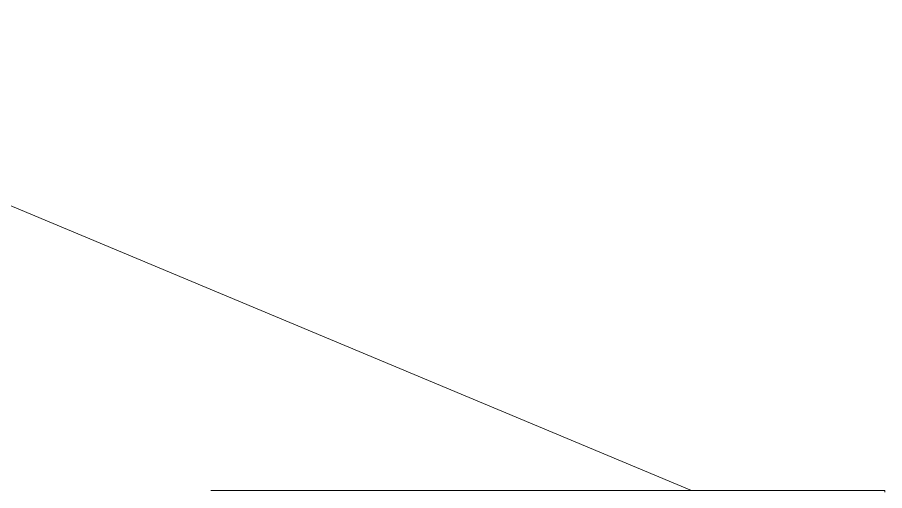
# Model space of a CAD drawing. Header units: inches. Extents: x -4093 to -1777, y 9773 to 12264.
# Drawn here: x -3081.1 to -2957.6, y 11775.2 to 11842.7 of the extents above; entities that cross this region are included whole.
import ezdxf

# ---------------------------------------------------------------- set-up
doc = ezdxf.new("R2010")
doc.units = ezdxf.units.IN
doc.header["$MEASUREMENT"] = 0
for name, color, linetype, lineweight in [('0-1', 7, 'Continuous', 5), ('0-3', 8, 'Continuous', 9), ('A-FLOR', 192, 'Continuous', 18), ('A-FLOR-1', 7, 'Continuous', 9), ('A-FLOR-2', 192, 'Continuous', 9)]:
    doc.layers.add(name, color=color, linetype=linetype, lineweight=lineweight)

# ---------------------------------------------------------------- blocks, each defined once
blk = doc.blocks.new('Floors 1 - Floors 1-1684033-BACKGROUND - BASEMENT')
at = {"layer": 'A-FLOR-1'}
blk.add_line((-3053.55, 11775.19), (-3017.11, 11775.19), dxfattribs=at)
blk = doc.blocks.new('CTR - 1st Phase - Structure_rvt-1-BACKGROUND - BASEMENT')
at = {"layer": '0-3'}
blk.add_blockref('Floors 1 - Floors 1-1684033-BACKGROUND - BASEMENT', (0, 0), dxfattribs=at)

msp = doc.modelspace()

# ---------------------------------------------------------------- linework, layer by layer
at = {"layer": 'A-FLOR'}
msp.add_line((-3146.32, 11842.65), (-2985.07, 11775.19), dxfattribs=at)
at = {"layer": 'A-FLOR-2'}
for p, q in [((-3017.11, 11775.19), (-2957.55, 11775.19)), ((-2957.55, 11775.19), (-2957.55, 11774.99))]:
    msp.add_line(p, q, dxfattribs=at)

# ---------------------------------------------------------------- block references
at = {"layer": '0-1'}
msp.add_blockref('CTR - 1st Phase - Structure_rvt-1-BACKGROUND - BASEMENT', (0, 0), dxfattribs=at)

doc.saveas('drawing.dxf')
